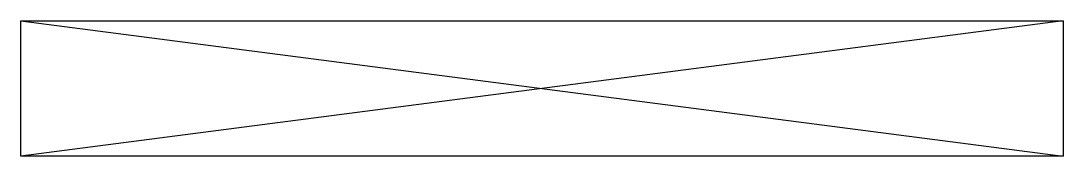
# Model space of a CAD drawing. Header units: millimetres. Extents: x -44.4 to 50, y -20 to -7.8.
import ezdxf

# ---------------------------------------------------------------- set-up
doc = ezdxf.new("R2010")
doc.units = ezdxf.units.MM
doc.layers.get('0').update_dxf_attribs({"linetype": 'CONTINUOUS'})

msp = doc.modelspace()

# ---------------------------------------------------------------- linework, layer by layer
for p, q in [((-44.429, -7.774), (50, -7.774)), ((-44.429, -19.974), (-44.429, -7.774)), ((-44.429, -7.774), (50, -19.974)), ((50, -7.774), (-44.429, -19.974)), ((50, -7.774), (50, -19.974)), ((50, -19.974), (-44.429, -19.974))]:
    msp.add_line(p, q)
msp.add_lwpolyline([(-44.429, -7.774), (50, -7.774), (50, -19.974), (-44.429, -19.974)], close=True)

doc.saveas('drawing.dxf')
